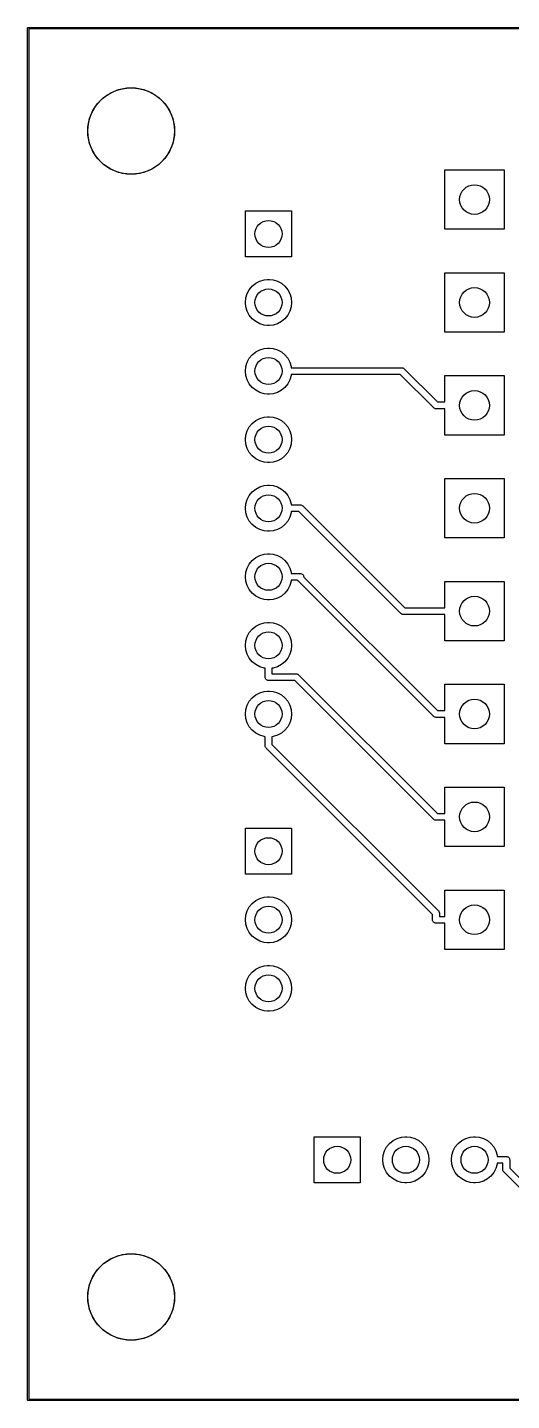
# Model space of a CAD drawing. Extents: x 47 to 146.1, y -90.2 to -39.3.
# Drawn here: x 47 to 64.9, y -90.2 to -39.3 of the extents above; entities that cross this region are included whole.
import ezdxf

# ---------------------------------------------------------------- set-up
doc = ezdxf.new("R2010")
doc.units = 0
doc.header["$MEASUREMENT"] = 0
doc.layers.add('BLACK', color=7, linetype='CONTINUOUS')

msp = doc.modelspace()

# ---------------------------------------------------------------- linework, layer by layer
at = {"layer": 'BLACK', "linetype": 'CONTINUOUS'}
for p, q in [((46.9649, -39.37), (46.9654, -39.3651)), ((46.965, -39.3712), (46.9649, -39.37)), ((46.965, -90.1688), (46.965, -39.3712)), ((46.9654, -39.3651), (46.9668, -39.3604)), ((46.9668, -39.3604), (46.9691, -39.356)), ((46.9691, -39.356), (46.9722, -39.3522)), ((46.9722, -39.3522), (46.976, -39.3491)), ((46.976, -39.3491), (46.9804, -39.3468)), ((46.9804, -39.3468), (46.9851, -39.3454)), ((46.9851, -39.3454), (46.9888, -39.345)), ((46.9888, -39.345), (46.99, -39.3449)), ((46.9888, -39.345), (46.9888, -39.345)), ((46.99, -39.3449), (46.9912, -39.345)), ((46.9912, -39.345), (146.049, -39.345)), ((47.015, -39.395), (47.015, -90.145)), ((146.025, -39.395), (47.015, -39.395)), ((50.0421, -41.7621), (50.3333, -41.6415)), ((50.3333, -41.6415), (50.6424, -41.58)), ((50.6424, -41.58), (50.9576, -41.58)), ((50.9576, -41.58), (51.2667, -41.6415)), ((51.2667, -41.6415), (51.5579, -41.7621)), ((49.3821, -42.4221), (49.5572, -42.1601)), ((49.5572, -42.1601), (49.7801, -41.9372)), ((49.7801, -41.9372), (50.0421, -41.7621)), ((51.5579, -41.7621), (51.8199, -41.9372)), ((51.8199, -41.9372), (52.0428, -42.1601)), ((52.0428, -42.1601), (52.2179, -42.4221)), ((49.2, -43.0224), (49.2615, -42.7133)), ((49.2615, -42.7133), (49.3821, -42.4221)), ((52.2179, -42.4221), (52.3385, -42.7133)), ((52.3385, -42.7133), (52.4, -43.0224)), ((49.2, -43.3376), (49.2, -43.0224)), ((52.4, -43.0224), (52.4, -43.3376)), ((49.2615, -43.6467), (49.2, -43.3376)), ((49.3821, -43.9379), (49.2615, -43.6467)), ((52.3385, -43.6467), (52.2179, -43.9379)), ((52.4, -43.3376), (52.3385, -43.6467)), ((49.5572, -44.1999), (49.3821, -43.9379)), ((49.7801, -44.4228), (49.5572, -44.1999)), ((52.0428, -44.1999), (51.8199, -44.4228)), ((52.2179, -43.9379), (52.0428, -44.1999)), ((50.0421, -44.5979), (49.7801, -44.4228)), ((50.3333, -44.7185), (50.0421, -44.5979)), ((50.6424, -44.78), (50.3333, -44.7185)), ((51.2667, -44.7185), (50.9576, -44.78)), ((51.5579, -44.5979), (51.2667, -44.7185)), ((51.8199, -44.4228), (51.5579, -44.5979)), ((62.4, -46.82), (62.4, -44.62)), ((62.4, -44.62), (64.6, -44.62)), ((64.6, -44.62), (64.6, -46.82)), ((50.9576, -44.78), (50.6424, -44.78)), ((55.03, -47.84), (55.03, -46.14)), ((55.03, -46.14), (56.73, -46.14)), ((56.73, -46.14), (56.73, -47.84)), ((64.6, -46.82), (62.4, -46.82)), ((56.73, -47.84), (55.03, -47.84)), ((55.4055, -48.8198), (55.5531, -48.7409)), ((55.5531, -48.7409), (55.7134, -48.6923)), ((55.7134, -48.6923), (55.8383, -48.68)), ((55.8383, -48.68), (55.9217, -48.68)), ((55.9217, -48.68), (56.0466, -48.6923)), ((56.0466, -48.6923), (56.2069, -48.7409)), ((56.2069, -48.7409), (56.3545, -48.8198)), ((62.4, -50.63), (62.4, -48.43)), ((62.4, -48.43), (64.6, -48.43)), ((64.6, -48.43), (64.6, -50.63)), ((55.0423, -49.3634), (55.0909, -49.2031)), ((55.0909, -49.2031), (55.1698, -49.0555)), ((55.1698, -49.0555), (55.2761, -48.9261)), ((55.2761, -48.9261), (55.4055, -48.8198)), ((56.3545, -48.8198), (56.4839, -48.9261)), ((56.4839, -48.9261), (56.5902, -49.0555)), ((56.5902, -49.0555), (56.6691, -49.2031)), ((56.6691, -49.2031), (56.7177, -49.3634)), ((55.0259, -49.53), (55.0423, -49.3634)), ((55.0423, -49.6966), (55.0259, -49.53)), ((55.0909, -49.8569), (55.0423, -49.6966)), ((56.7177, -49.6966), (56.6691, -49.8569)), ((56.7177, -49.3634), (56.7341, -49.53)), ((56.7341, -49.53), (56.7177, -49.6966)), ((55.1698, -50.0045), (55.0909, -49.8569)), ((55.2761, -50.1339), (55.1698, -50.0045)), ((55.4055, -50.2402), (55.2761, -50.1339)), ((55.5531, -50.3191), (55.4055, -50.2402)), ((55.7134, -50.3677), (55.5531, -50.3191)), ((56.2069, -50.3191), (56.0466, -50.3677)), ((56.3545, -50.2402), (56.2069, -50.3191)), ((56.4839, -50.1339), (56.3545, -50.2402)), ((56.5902, -50.0045), (56.4839, -50.1339)), ((56.6691, -49.8569), (56.5902, -50.0045)), ((55.8383, -50.38), (55.7134, -50.3677)), ((55.9217, -50.38), (55.8383, -50.38)), ((56.0466, -50.3677), (55.9217, -50.38)), ((64.6, -50.63), (62.4, -50.63)), ((55.4055, -51.3598), (55.5531, -51.2809)), ((55.5531, -51.2809), (55.7134, -51.2323)), ((55.7134, -51.2323), (55.8383, -51.22)), ((55.8383, -51.22), (55.9217, -51.22)), ((55.9217, -51.22), (56.0466, -51.2323)), ((56.0466, -51.2323), (56.2069, -51.2809)), ((56.2069, -51.2809), (56.3545, -51.3598)), ((55.0423, -51.9034), (55.0909, -51.7431)), ((55.0909, -51.7431), (55.1698, -51.5955)), ((55.1698, -51.5955), (55.2761, -51.4661)), ((55.2761, -51.4661), (55.4055, -51.3598)), ((56.3545, -51.3598), (56.4839, -51.4661)), ((56.4839, -51.4661), (56.5902, -51.5955)), ((56.5902, -51.5955), (56.6691, -51.7431)), ((56.6691, -51.7431), (56.7177, -51.9034)), ((55.0259, -52.07), (55.0423, -51.9034)), ((55.0423, -52.2366), (55.0259, -52.07)), ((55.0909, -52.3969), (55.0423, -52.2366)), ((56.7177, -52.2366), (56.6691, -52.3969)), ((56.7177, -51.9034), (56.7218, -51.945)), ((56.7218, -52.195), (56.7177, -52.2366)), ((56.7218, -51.945), (60.7986, -51.945)), ((60.7529, -52.195), (56.7218, -52.195)), ((61.982, -53.4241), (60.7529, -52.195)), ((60.7986, -51.945), (60.8047, -51.9444)), ((60.8047, -51.9444), (60.8108, -51.945)), ((60.8108, -51.945), (60.8108, -51.945)), ((60.8108, -51.945), (60.8292, -51.9468)), ((60.8292, -51.9468), (60.8528, -51.954)), ((60.8528, -51.954), (60.8745, -51.9656)), ((60.8745, -51.9656), (60.8935, -51.9812)), ((60.8935, -51.9812), (60.8974, -51.986)), ((60.8974, -51.986), (62.1265, -53.215)), ((62.4, -53.215), (62.4, -52.24)), ((62.4, -52.24), (64.6, -52.24)), ((64.6, -52.24), (64.6, -54.44)), ((55.1698, -52.5445), (55.0909, -52.3969)), ((55.2761, -52.6739), (55.1698, -52.5445)), ((55.4055, -52.7802), (55.2761, -52.6739)), ((55.5531, -52.8591), (55.4055, -52.7802)), ((55.7134, -52.9077), (55.5531, -52.8591)), ((56.2069, -52.8591), (56.0466, -52.9077)), ((56.3545, -52.7802), (56.2069, -52.8591)), ((56.4839, -52.6739), (56.3545, -52.7802)), ((56.5902, -52.5445), (56.4839, -52.6739)), ((56.6691, -52.3969), (56.5902, -52.5445)), ((55.8383, -52.92), (55.7134, -52.9077)), ((55.9217, -52.92), (55.8383, -52.92)), ((56.0466, -52.9077), (55.9217, -52.92)), ((62.1265, -53.215), (62.4, -53.215)), ((55.2761, -54.0061), (55.4055, -53.8998)), ((55.4055, -53.8998), (55.5531, -53.8209)), ((55.5531, -53.8209), (55.7134, -53.7723)), ((55.7134, -53.7723), (55.8383, -53.76)), ((55.8383, -53.76), (55.9217, -53.76)), ((55.9217, -53.76), (56.0466, -53.7723)), ((56.0466, -53.7723), (56.2069, -53.8209)), ((56.2069, -53.8209), (56.3545, -53.8998)), ((56.3545, -53.8998), (56.4839, -54.0061)), ((61.9859, -53.4288), (61.982, -53.4241)), ((61.9906, -53.4327), (61.9859, -53.4288)), ((62.0024, -53.4424), (61.9906, -53.4327)), ((61.9906, -53.4327), (61.9906, -53.4327)), ((62.0049, -53.4444), (62.0024, -53.4424)), ((62.0266, -53.456), (62.0049, -53.4444)), ((62.0502, -53.4632), (62.0266, -53.456)), ((62.0686, -53.465), (62.0502, -53.4632)), ((62.0747, -53.4656), (62.0686, -53.465)), ((62.0686, -53.465), (62.0686, -53.465)), ((62.0808, -53.465), (62.0747, -53.4656)), ((62.4, -53.465), (62.0808, -53.465)), ((62.4, -54.44), (62.4, -53.465)), ((55.0423, -54.4434), (55.0909, -54.2831)), ((55.0909, -54.2831), (55.1698, -54.1355)), ((55.1698, -54.1355), (55.2761, -54.0061)), ((56.4839, -54.0061), (56.5902, -54.1355)), ((56.5902, -54.1355), (56.6691, -54.2831)), ((56.6691, -54.2831), (56.7177, -54.4434)), ((55.0259, -54.61), (55.0423, -54.4434)), ((55.0423, -54.7766), (55.0259, -54.61)), ((55.0909, -54.9369), (55.0423, -54.7766)), ((56.7177, -54.7766), (56.6691, -54.9369)), ((56.7177, -54.4434), (56.7341, -54.61)), ((56.7341, -54.61), (56.7177, -54.7766)), ((64.6, -54.44), (62.4, -54.44)), ((55.1698, -55.0845), (55.0909, -54.9369)), ((55.2761, -55.2139), (55.1698, -55.0845)), ((55.4055, -55.3202), (55.2761, -55.2139)), ((55.5531, -55.3991), (55.4055, -55.3202)), ((55.7134, -55.4477), (55.5531, -55.3991)), ((56.2069, -55.3991), (56.0466, -55.4477)), ((56.3545, -55.3202), (56.2069, -55.3991)), ((56.4839, -55.2139), (56.3545, -55.3202)), ((56.5902, -55.0845), (56.4839, -55.2139)), ((56.6691, -54.9369), (56.5902, -55.0845)), ((55.8383, -55.46), (55.7134, -55.4477)), ((55.9217, -55.46), (55.8383, -55.46)), ((56.0466, -55.4477), (55.9217, -55.46)), ((55.2761, -56.5461), (55.4055, -56.4398)), ((55.4055, -56.4398), (55.5531, -56.3609)), ((55.5531, -56.3609), (55.7134, -56.3123)), ((55.7134, -56.3123), (55.8383, -56.3)), ((55.8383, -56.3), (55.9217, -56.3)), ((55.9217, -56.3), (56.0466, -56.3123)), ((56.0466, -56.3123), (56.2069, -56.3609)), ((56.2069, -56.3609), (56.3545, -56.4398)), ((56.3545, -56.4398), (56.4839, -56.5461)), ((62.4, -58.25), (62.4, -56.05)), ((62.4, -56.05), (64.6, -56.05)), ((64.6, -56.05), (64.6, -58.25)), ((55.0423, -56.9834), (55.0909, -56.8231)), ((55.0909, -56.8231), (55.1698, -56.6755)), ((55.1698, -56.6755), (55.2761, -56.5461)), ((56.4839, -56.5461), (56.5902, -56.6755)), ((56.5902, -56.6755), (56.6691, -56.8231)), ((56.6691, -56.8231), (56.7177, -56.9834)), ((55.0259, -57.15), (55.0423, -56.9834)), ((55.0423, -57.3166), (55.0259, -57.15)), ((55.0909, -57.4769), (55.0423, -57.3166)), ((56.7177, -57.3166), (56.6691, -57.4769)), ((56.7177, -56.9834), (56.7218, -57.025)), ((56.7218, -57.275), (56.7177, -57.3166)), ((56.7218, -57.025), (57.0492, -57.025)), ((57.0035, -57.275), (56.7218, -57.275)), ((60.7726, -61.0441), (57.0035, -57.275)), ((57.0492, -57.025), (57.0553, -57.0244)), ((57.0553, -57.0244), (57.0614, -57.025)), ((57.0614, -57.025), (57.0614, -57.025)), ((57.0614, -57.025), (57.0798, -57.0268)), ((57.0798, -57.0268), (57.1034, -57.034)), ((57.1034, -57.034), (57.1251, -57.0456)), ((57.1251, -57.0456), (57.1441, -57.0612)), ((57.1441, -57.0612), (57.148, -57.066)), ((57.148, -57.066), (60.9171, -60.835)), ((55.1698, -57.6245), (55.0909, -57.4769)), ((55.2761, -57.7539), (55.1698, -57.6245)), ((55.4055, -57.8602), (55.2761, -57.7539)), ((55.5531, -57.9391), (55.4055, -57.8602)), ((55.7134, -57.9877), (55.5531, -57.9391)), ((56.2069, -57.9391), (56.0466, -57.9877)), ((56.3545, -57.8602), (56.2069, -57.9391)), ((56.4839, -57.7539), (56.3545, -57.8602)), ((56.5902, -57.6245), (56.4839, -57.7539)), ((56.6691, -57.4769), (56.5902, -57.6245)), ((55.8383, -58), (55.7134, -57.9877)), ((55.9217, -58), (55.8383, -58)), ((56.0466, -57.9877), (55.9217, -58)), ((64.6, -58.25), (62.4, -58.25)), ((55.2761, -59.0861), (55.4055, -58.9798)), ((55.4055, -58.9798), (55.5531, -58.9009)), ((55.5531, -58.9009), (55.7134, -58.8523)), ((55.7134, -58.8523), (55.8383, -58.84)), ((55.8383, -58.84), (55.9217, -58.84)), ((55.9217, -58.84), (56.0466, -58.8523)), ((56.0466, -58.8523), (56.2069, -58.9009)), ((56.2069, -58.9009), (56.3545, -58.9798)), ((56.3545, -58.9798), (56.4839, -59.0861)), ((55.0423, -59.5234), (55.0909, -59.3631)), ((55.0909, -59.3631), (55.1698, -59.2155)), ((55.1698, -59.2155), (55.2761, -59.0861)), ((56.4839, -59.0861), (56.5902, -59.2155)), ((56.5902, -59.2155), (56.6691, -59.3631)), ((56.6691, -59.3631), (56.7177, -59.5234)), ((55.0259, -59.69), (55.0423, -59.5234)), ((55.0423, -59.8566), (55.0259, -59.69)), ((55.0909, -60.0169), (55.0423, -59.8566)), ((56.7177, -59.8566), (56.6691, -60.0169)), ((56.7177, -59.5234), (56.7218, -59.565)), ((56.7218, -59.815), (56.7177, -59.8566)), ((56.7218, -59.565), (57.0492, -59.565)), ((56.948, -59.815), (56.7218, -59.815)), ((56.9509, -59.8204), (56.948, -59.815)), ((56.9665, -59.8394), (56.9509, -59.8204)), ((56.9713, -59.8433), (56.9665, -59.8394)), ((61.982, -64.8541), (56.9713, -59.8433)), ((57.0492, -59.565), (57.0553, -59.5644)), ((57.0553, -59.5644), (57.0614, -59.565)), ((57.0614, -59.565), (57.0798, -59.5668)), ((57.0798, -59.5668), (57.1034, -59.574)), ((57.1034, -59.574), (57.1251, -59.5856)), ((57.1251, -59.5856), (57.1441, -59.6012)), ((57.1441, -59.6012), (57.1597, -59.6202)), ((57.1597, -59.6202), (57.1713, -59.6419)), ((57.1713, -59.6419), (57.1785, -59.6655)), ((57.1785, -59.6655), (57.1809, -59.69)), ((57.1809, -59.69), (57.1803, -59.6961)), ((57.1803, -59.6961), (57.1803, -59.6988)), ((57.1803, -59.6988), (62.1265, -64.645)), ((62.4, -60.835), (62.4, -59.86)), ((62.4, -59.86), (64.6, -59.86)), ((64.6, -59.86), (64.6, -62.06)), ((55.1698, -60.1645), (55.0909, -60.0169)), ((55.2761, -60.2939), (55.1698, -60.1645)), ((55.4055, -60.4002), (55.2761, -60.2939)), ((55.5531, -60.4791), (55.4055, -60.4002)), ((55.7134, -60.5277), (55.5531, -60.4791)), ((56.2069, -60.4791), (56.0466, -60.5277)), ((56.3545, -60.4002), (56.2069, -60.4791)), ((56.4839, -60.2939), (56.3545, -60.4002)), ((56.5902, -60.1645), (56.4839, -60.2939)), ((56.6691, -60.0169), (56.5902, -60.1645)), ((55.8383, -60.54), (55.7134, -60.5277)), ((55.9217, -60.54), (55.8383, -60.54)), ((56.0466, -60.5277), (55.9217, -60.54)), ((60.9171, -60.835), (62.4, -60.835)), ((55.2761, -61.6261), (55.4055, -61.5198)), ((55.4055, -61.5198), (55.5531, -61.4409)), ((55.5531, -61.4409), (55.7134, -61.3923)), ((55.7134, -61.3923), (55.8383, -61.38)), ((55.8383, -61.38), (55.9217, -61.38)), ((55.9217, -61.38), (56.0466, -61.3923)), ((56.0466, -61.3923), (56.2069, -61.4409)), ((56.2069, -61.4409), (56.3545, -61.5198)), ((56.3545, -61.5198), (56.4839, -61.6261)), ((60.7765, -61.0488), (60.7726, -61.0441)), ((60.7812, -61.0527), (60.7765, -61.0488)), ((60.7955, -61.0644), (60.7812, -61.0527)), ((60.8172, -61.076), (60.7955, -61.0644)), ((60.8408, -61.0832), (60.8172, -61.076)), ((60.8592, -61.085), (60.8408, -61.0832)), ((60.8653, -61.0856), (60.8592, -61.085)), ((60.8592, -61.085), (60.8592, -61.085)), ((60.8714, -61.085), (60.8653, -61.0856)), ((62.4, -61.085), (60.8714, -61.085)), ((62.4, -62.06), (62.4, -61.085)), ((55.0423, -62.0634), (55.0909, -61.9031)), ((55.0909, -61.9031), (55.1698, -61.7555)), ((55.1698, -61.7555), (55.2761, -61.6261)), ((56.4839, -61.6261), (56.5902, -61.7555)), ((56.5902, -61.7555), (56.6691, -61.9031)), ((56.6691, -61.9031), (56.7177, -62.0634)), ((55.0259, -62.23), (55.0423, -62.0634)), ((55.0423, -62.3966), (55.0259, -62.23)), ((55.0909, -62.5569), (55.0423, -62.3966)), ((56.7177, -62.3966), (56.6691, -62.5569)), ((56.7177, -62.0634), (56.7341, -62.23)), ((56.7341, -62.23), (56.7177, -62.3966)), ((64.6, -62.06), (62.4, -62.06)), ((55.1698, -62.7045), (55.0909, -62.5569)), ((55.2761, -62.8339), (55.1698, -62.7045)), ((55.4055, -62.9402), (55.2761, -62.8339)), ((55.5531, -63.0191), (55.4055, -62.9402)), ((55.7134, -63.0677), (55.5531, -63.0191)), ((56.2069, -63.0191), (56.0466, -63.0677)), ((56.3545, -62.9402), (56.2069, -63.0191)), ((56.4839, -62.8339), (56.3545, -62.9402)), ((56.5902, -62.7045), (56.4839, -62.8339)), ((56.6691, -62.5569), (56.5902, -62.7045)), ((55.755, -63.0718), (55.7134, -63.0677)), ((55.7544, -63.4053), (55.755, -63.3992)), ((55.7568, -63.4298), (55.7544, -63.4053)), ((55.755, -63.3992), (55.755, -63.0718)), ((55.764, -63.4534), (55.7568, -63.4298)), ((55.7756, -63.4751), (55.764, -63.4534)), ((55.7912, -63.4941), (55.7756, -63.4751)), ((55.8102, -63.5097), (55.7912, -63.4941)), ((55.8319, -63.5213), (55.8102, -63.5097)), ((55.8555, -63.5285), (55.8319, -63.5213)), ((55.88, -63.5309), (55.8555, -63.5285)), ((55.8861, -63.5303), (55.88, -63.5309)), ((56.8482, -63.5303), (55.8861, -63.5303)), ((56.0466, -63.0677), (56.005, -63.0718)), ((56.005, -63.0718), (56.005, -63.2803)), ((56.005, -63.2803), (56.8939, -63.2803)), ((61.982, -68.6641), (56.8482, -63.5303)), ((56.8939, -63.2803), (56.9, -63.2797)), ((56.9, -63.2797), (56.9061, -63.2803)), ((56.9061, -63.2803), (56.9061, -63.2803)), ((56.9061, -63.2803), (56.9245, -63.2821)), ((56.9245, -63.2821), (56.9481, -63.2893)), ((56.9481, -63.2893), (56.9698, -63.3009)), ((56.9698, -63.3009), (56.9888, -63.3165)), ((56.9888, -63.3165), (56.9927, -63.3213)), ((56.9927, -63.3213), (62.1265, -68.455)), ((55.2761, -64.1661), (55.4055, -64.0598)), ((55.4055, -64.0598), (55.5531, -63.9809)), ((55.5531, -63.9809), (55.7134, -63.9323)), ((55.7134, -63.9323), (55.8383, -63.92)), ((55.8383, -63.92), (55.9217, -63.92)), ((55.9217, -63.92), (56.0466, -63.9323)), ((56.0466, -63.9323), (56.2069, -63.9809)), ((56.2069, -63.9809), (56.3545, -64.0598)), ((56.3545, -64.0598), (56.4839, -64.1661)), ((62.4, -64.645), (62.4, -63.67)), ((62.4, -63.67), (64.6, -63.67)), ((64.6, -63.67), (64.6, -65.87)), ((55.0423, -64.6034), (55.0909, -64.4431)), ((55.0909, -64.4431), (55.1698, -64.2955)), ((55.1698, -64.2955), (55.2761, -64.1661)), ((56.4839, -64.1661), (56.5902, -64.2955)), ((56.5902, -64.2955), (56.6691, -64.4431)), ((56.6691, -64.4431), (56.7177, -64.6034)), ((55.0259, -64.77), (55.0423, -64.6034)), ((55.0423, -64.9366), (55.0259, -64.77)), ((55.0909, -65.0969), (55.0423, -64.9366)), ((56.7177, -64.9366), (56.6691, -65.0969)), ((56.7177, -64.6034), (56.7341, -64.77)), ((56.7341, -64.77), (56.7177, -64.9366)), ((61.9859, -64.8588), (61.982, -64.8541)), ((61.9906, -64.8627), (61.9859, -64.8588)), ((62.0049, -64.8744), (61.9906, -64.8627)), ((61.9906, -64.8627), (61.9906, -64.8627)), ((62.0266, -64.886), (62.0049, -64.8744)), ((62.0502, -64.8932), (62.0266, -64.886)), ((62.0686, -64.895), (62.0502, -64.8932)), ((62.0747, -64.8956), (62.0686, -64.895)), ((62.0686, -64.895), (62.0686, -64.895)), ((62.0808, -64.895), (62.0747, -64.8956)), ((62.4, -64.895), (62.0808, -64.895)), ((62.1265, -64.645), (62.4, -64.645)), ((62.4, -65.87), (62.4, -64.895)), ((55.1698, -65.2445), (55.0909, -65.0969)), ((55.2761, -65.3739), (55.1698, -65.2445)), ((55.4055, -65.4802), (55.2761, -65.3739)), ((55.5531, -65.5591), (55.4055, -65.4802)), ((55.7134, -65.6077), (55.5531, -65.5591)), ((56.2069, -65.5591), (56.0466, -65.6077)), ((56.3545, -65.4802), (56.2069, -65.5591)), ((56.4839, -65.3739), (56.3545, -65.4802)), ((56.5902, -65.2445), (56.4839, -65.3739)), ((56.6691, -65.0969), (56.5902, -65.2445)), ((55.755, -65.6118), (55.7134, -65.6077)), ((55.7544, -65.9453), (55.755, -65.9392)), ((55.755, -65.9514), (55.7544, -65.9453)), ((55.755, -65.9392), (55.755, -65.6118)), ((55.7568, -65.9698), (55.755, -65.9514)), ((55.755, -65.9514), (55.755, -65.9514)), ((55.764, -65.9934), (55.7568, -65.9698)), ((55.7756, -66.0151), (55.764, -65.9934)), ((55.7912, -66.0341), (55.7756, -66.0151)), ((55.796, -66.038), (55.7912, -66.0341)), ((61.9497, -72.1918), (55.796, -66.038)), ((56.0466, -65.6077), (56.005, -65.6118)), ((56.005, -65.6118), (56.005, -65.8935)), ((56.005, -65.8935), (62.1588, -72.0473)), ((64.6, -65.87), (62.4, -65.87)), ((62.4, -68.455), (62.4, -67.48)), ((62.4, -67.48), (64.6, -67.48)), ((64.6, -67.48), (64.6, -69.68)), ((62.1265, -68.455), (62.4, -68.455)), ((55.03, -70.7), (55.03, -69)), ((55.03, -69), (56.73, -69)), ((56.73, -69), (56.73, -70.7)), ((61.9859, -68.6688), (61.982, -68.6641)), ((61.9906, -68.6727), (61.9859, -68.6688)), ((62.0049, -68.6844), (61.9906, -68.6727)), ((62.0266, -68.696), (62.0049, -68.6844)), ((62.0502, -68.7032), (62.0266, -68.696)), ((62.0686, -68.705), (62.0502, -68.7032)), ((62.0747, -68.7056), (62.0686, -68.705)), ((62.0686, -68.705), (62.0686, -68.705)), ((62.0808, -68.705), (62.0747, -68.7056)), ((62.4, -68.705), (62.0808, -68.705)), ((62.4, -69.68), (62.4, -68.705)), ((64.6, -69.68), (62.4, -69.68)), ((56.73, -70.7), (55.03, -70.7)), ((55.2761, -71.7861), (55.4055, -71.6798)), ((55.4055, -71.6798), (55.5531, -71.6009)), ((55.5531, -71.6009), (55.7134, -71.5523)), ((55.7134, -71.5523), (55.8383, -71.54)), ((55.8383, -71.54), (55.9217, -71.54)), ((55.9217, -71.54), (56.0466, -71.5523)), ((56.0466, -71.5523), (56.2069, -71.6009)), ((56.2069, -71.6009), (56.3545, -71.6798)), ((56.3545, -71.6798), (56.4839, -71.7861)), ((62.4, -72.265), (62.4, -71.29)), ((62.4, -71.29), (64.6, -71.29)), ((64.6, -71.29), (64.6, -73.49)), ((55.0423, -72.2234), (55.0909, -72.0631)), ((55.0909, -72.0631), (55.1698, -71.9155)), ((55.1698, -71.9155), (55.2761, -71.7861)), ((56.4839, -71.7861), (56.5902, -71.9155)), ((56.5902, -71.9155), (56.6691, -72.0631)), ((56.6691, -72.0631), (56.7177, -72.2234)), ((61.9497, -72.3839), (61.9497, -72.1918)), ((62.1588, -72.0473), (62.1635, -72.0512)), ((62.1635, -72.0512), (62.1674, -72.0559)), ((62.1674, -72.0559), (62.1791, -72.0702)), ((62.1791, -72.0702), (62.1907, -72.0919)), ((62.1907, -72.0919), (62.1979, -72.1155)), ((62.1979, -72.1155), (62.1997, -72.1339)), ((62.1997, -72.1339), (62.1997, -72.1339)), ((62.1997, -72.1339), (62.2003, -72.14)), ((62.2003, -72.14), (62.1997, -72.1461)), ((62.1997, -72.1461), (62.1997, -72.265)), ((55.0259, -72.39), (55.0423, -72.2234)), ((55.0423, -72.5566), (55.0259, -72.39)), ((55.0909, -72.7169), (55.0423, -72.5566)), ((56.7177, -72.5566), (56.6691, -72.7169)), ((56.7177, -72.2234), (56.7341, -72.39)), ((56.7341, -72.39), (56.7177, -72.5566)), ((61.9491, -72.39), (61.9497, -72.3839)), ((61.9515, -72.4145), (61.9491, -72.39)), ((61.9587, -72.4381), (61.9515, -72.4145)), ((61.9703, -72.4598), (61.9587, -72.4381)), ((61.9859, -72.4788), (61.9703, -72.4598)), ((62.0049, -72.4944), (61.9859, -72.4788)), ((62.0266, -72.506), (62.0049, -72.4944)), ((62.0502, -72.5132), (62.0266, -72.506)), ((62.0747, -72.5156), (62.0502, -72.5132)), ((62.0808, -72.515), (62.0747, -72.5156)), ((62.4, -72.515), (62.0808, -72.515)), ((62.1997, -72.265), (62.4, -72.265)), ((62.4, -73.49), (62.4, -72.515)), ((55.1698, -72.8645), (55.0909, -72.7169)), ((55.2761, -72.9939), (55.1698, -72.8645)), ((55.4055, -73.1002), (55.2761, -72.9939)), ((55.5531, -73.1791), (55.4055, -73.1002)), ((55.7134, -73.2277), (55.5531, -73.1791)), ((56.2069, -73.1791), (56.0466, -73.2277)), ((56.3545, -73.1002), (56.2069, -73.1791)), ((56.4839, -72.9939), (56.3545, -73.1002)), ((56.5902, -72.8645), (56.4839, -72.9939)), ((56.6691, -72.7169), (56.5902, -72.8645)), ((55.8383, -73.24), (55.7134, -73.2277)), ((55.9217, -73.24), (55.8383, -73.24)), ((56.0466, -73.2277), (55.9217, -73.24)), ((64.6, -73.49), (62.4, -73.49)), ((55.2761, -74.3261), (55.4055, -74.2198)), ((55.4055, -74.2198), (55.5531, -74.1409)), ((55.5531, -74.1409), (55.7134, -74.0923)), ((55.7134, -74.0923), (55.8383, -74.08)), ((55.8383, -74.08), (55.9217, -74.08)), ((55.9217, -74.08), (56.0466, -74.0923)), ((56.0466, -74.0923), (56.2069, -74.1409)), ((56.2069, -74.1409), (56.3545, -74.2198)), ((56.3545, -74.2198), (56.4839, -74.3261)), ((55.0423, -74.7634), (55.0909, -74.6031)), ((55.0909, -74.6031), (55.1698, -74.4555)), ((55.1698, -74.4555), (55.2761, -74.3261)), ((56.4839, -74.3261), (56.5902, -74.4555)), ((56.5902, -74.4555), (56.6691, -74.6031)), ((56.6691, -74.6031), (56.7177, -74.7634)), ((55.0259, -74.93), (55.0423, -74.7634)), ((55.0423, -75.0966), (55.0259, -74.93)), ((55.0909, -75.2569), (55.0423, -75.0966)), ((55.1698, -75.4045), (55.0909, -75.2569)), ((56.6691, -75.2569), (56.5902, -75.4045)), ((56.7177, -75.0966), (56.6691, -75.2569)), ((56.7177, -74.7634), (56.7341, -74.93)), ((56.7341, -74.93), (56.7177, -75.0966)), ((55.2761, -75.5339), (55.1698, -75.4045)), ((55.4055, -75.6402), (55.2761, -75.5339)), ((55.5531, -75.7191), (55.4055, -75.6402)), ((55.7134, -75.7677), (55.5531, -75.7191)), ((56.2069, -75.7191), (56.0466, -75.7677)), ((56.3545, -75.6402), (56.2069, -75.7191)), ((56.4839, -75.5339), (56.3545, -75.6402)), ((56.5902, -75.4045), (56.4839, -75.5339)), ((55.8383, -75.78), (55.7134, -75.7677)), ((55.9217, -75.78), (55.8383, -75.78)), ((56.0466, -75.7677), (55.9217, -75.78)), ((57.57, -82.13), (57.57, -80.43)), ((57.57, -80.43), (59.27, -80.43)), ((59.27, -80.43), (59.27, -82.13)), ((60.1709, -80.9531), (60.2498, -80.8055)), ((60.2498, -80.8055), (60.3561, -80.6761)), ((60.3561, -80.6761), (60.4855, -80.5698)), ((60.4855, -80.5698), (60.6331, -80.4909)), ((60.6331, -80.4909), (60.7934, -80.4423)), ((60.7934, -80.4423), (60.9183, -80.43)), ((60.9183, -80.43), (61.0017, -80.43)), ((61.0017, -80.43), (61.1266, -80.4423)), ((61.1266, -80.4423), (61.2869, -80.4909)), ((61.2869, -80.4909), (61.4345, -80.5698)), ((61.4345, -80.5698), (61.5639, -80.6761)), ((61.5639, -80.6761), (61.6702, -80.8055)), ((61.6702, -80.8055), (61.7491, -80.9531)), ((62.7109, -80.9531), (62.7898, -80.8055)), ((62.7898, -80.8055), (62.8961, -80.6761)), ((62.8961, -80.6761), (63.0255, -80.5698)), ((63.0255, -80.5698), (63.1731, -80.4909)), ((63.1731, -80.4909), (63.3334, -80.4423)), ((63.3334, -80.4423), (63.4583, -80.43)), ((63.4583, -80.43), (63.5417, -80.43)), ((63.5417, -80.43), (63.6666, -80.4423)), ((63.6666, -80.4423), (63.8269, -80.4909)), ((63.8269, -80.4909), (63.9745, -80.5698)), ((63.9745, -80.5698), (64.1039, -80.6761)), ((64.1039, -80.6761), (64.2102, -80.8055)), ((64.2102, -80.8055), (64.2891, -80.9531)), ((60.1059, -81.28), (60.1223, -81.1134)), ((60.1223, -81.4466), (60.1059, -81.28)), ((60.1223, -81.1134), (60.1709, -80.9531)), ((61.7491, -80.9531), (61.7977, -81.1134)), ((61.7977, -81.1134), (61.8141, -81.28)), ((61.8141, -81.28), (61.7977, -81.4466)), ((62.6459, -81.28), (62.6623, -81.1134)), ((62.6623, -81.4466), (62.6459, -81.28)), ((62.6623, -81.1134), (62.7109, -80.9531)), ((64.2891, -80.9531), (64.3377, -81.1134)), ((64.3377, -81.1134), (64.3418, -81.155)), ((64.3418, -81.155), (64.6692, -81.155)), ((64.6692, -81.155), (64.6753, -81.1544)), ((64.6753, -81.1544), (64.6814, -81.155)), ((64.6814, -81.155), (64.6814, -81.155)), ((64.6814, -81.155), (64.6998, -81.1568)), ((64.6998, -81.1568), (64.7234, -81.164)), ((64.7234, -81.164), (64.7451, -81.1756)), ((64.7451, -81.1756), (64.7641, -81.1912)), ((64.7641, -81.1912), (64.7797, -81.2102)), ((64.7797, -81.2102), (64.7913, -81.2319)), ((64.7913, -81.2319), (64.7985, -81.2555)), ((64.7985, -81.2555), (64.8009, -81.28)), ((64.8009, -81.28), (64.8003, -81.2861)), ((64.8003, -81.2861), (64.8003, -81.5955)), ((60.1709, -81.6069), (60.1223, -81.4466)), ((60.2498, -81.7545), (60.1709, -81.6069)), ((60.3561, -81.8839), (60.2498, -81.7545)), ((61.6702, -81.7545), (61.5639, -81.8839)), ((61.7491, -81.6069), (61.6702, -81.7545)), ((61.7977, -81.4466), (61.7491, -81.6069)), ((62.7109, -81.6069), (62.6623, -81.4466)), ((62.7898, -81.7545), (62.7109, -81.6069)), ((62.8961, -81.8839), (62.7898, -81.7545)), ((64.2102, -81.7545), (64.1039, -81.8839)), ((64.2891, -81.6069), (64.2102, -81.7545)), ((64.3377, -81.4466), (64.2891, -81.6069)), ((64.3418, -81.405), (64.3377, -81.4466)), ((64.5503, -81.405), (64.3418, -81.405)), ((64.5497, -81.6473), (64.5503, -81.6412)), ((64.5521, -81.6718), (64.5497, -81.6473)), ((64.5503, -81.6412), (64.5503, -81.405)), ((64.5593, -81.6954), (64.5521, -81.6718)), ((64.5709, -81.7171), (64.5593, -81.6954)), ((64.5826, -81.7313), (64.5709, -81.7171)), ((64.5865, -81.7361), (64.5826, -81.7313)), ((64.5913, -81.74), (64.5865, -81.7361)), ((65.8909, -83.0397), (64.5913, -81.74)), ((64.8003, -81.5955), (66.0354, -82.8306)), ((59.27, -82.13), (57.57, -82.13)), ((60.4855, -81.9902), (60.3561, -81.8839)), ((60.6331, -82.0691), (60.4855, -81.9902)), ((60.7934, -82.1177), (60.6331, -82.0691)), ((60.9183, -82.13), (60.7934, -82.1177)), ((61.0017, -82.13), (60.9183, -82.13)), ((61.1266, -82.1177), (61.0017, -82.13)), ((61.2869, -82.0691), (61.1266, -82.1177)), ((61.4345, -81.9902), (61.2869, -82.0691)), ((61.5639, -81.8839), (61.4345, -81.9902)), ((63.0255, -81.9902), (62.8961, -81.8839)), ((63.1731, -82.0691), (63.0255, -81.9902)), ((63.3334, -82.1177), (63.1731, -82.0691)), ((63.4583, -82.13), (63.3334, -82.1177)), ((63.5417, -82.13), (63.4583, -82.13)), ((63.6666, -82.1177), (63.5417, -82.13)), ((63.8269, -82.0691), (63.6666, -82.1177)), ((63.9745, -81.9902), (63.8269, -82.0691)), ((64.1039, -81.8839), (63.9745, -81.9902)), ((50.0421, -84.9421), (50.3333, -84.8215)), ((50.3333, -84.8215), (50.6424, -84.76)), ((50.6424, -84.76), (50.9576, -84.76)), ((50.9576, -84.76), (51.2667, -84.8215)), ((51.2667, -84.8215), (51.5579, -84.9421)), ((49.3821, -85.6021), (49.5572, -85.3401)), ((49.5572, -85.3401), (49.7801, -85.1172)), ((49.7801, -85.1172), (50.0421, -84.9421)), ((51.5579, -84.9421), (51.8199, -85.1172)), ((51.8199, -85.1172), (52.0428, -85.3401)), ((52.0428, -85.3401), (52.2179, -85.6021)), ((49.2, -86.2024), (49.2615, -85.8933)), ((49.2615, -85.8933), (49.3821, -85.6021)), ((52.2179, -85.6021), (52.3385, -85.8933)), ((52.3385, -85.8933), (52.4, -86.2024)), ((49.2, -86.5176), (49.2, -86.2024)), ((52.4, -86.2024), (52.4, -86.5176)), ((49.2615, -86.8267), (49.2, -86.5176)), ((49.3821, -87.1179), (49.2615, -86.8267)), ((52.3385, -86.8267), (52.2179, -87.1179)), ((52.4, -86.5176), (52.3385, -86.8267)), ((49.5572, -87.3799), (49.3821, -87.1179)), ((49.7801, -87.6028), (49.5572, -87.3799)), ((52.0428, -87.3799), (51.8199, -87.6028)), ((52.2179, -87.1179), (52.0428, -87.3799)), ((50.0421, -87.7779), (49.7801, -87.6028)), ((50.3333, -87.8985), (50.0421, -87.7779)), ((50.6424, -87.96), (50.3333, -87.8985)), ((50.9576, -87.96), (50.6424, -87.96)), ((51.2667, -87.8985), (50.9576, -87.96)), ((51.5579, -87.7779), (51.2667, -87.8985)), ((51.8199, -87.6028), (51.5579, -87.7779)), ((46.9649, -90.17), (46.965, -90.1688)), ((46.9654, -90.1749), (46.9649, -90.17)), ((46.9668, -90.1796), (46.9654, -90.1749)), ((46.9691, -90.184), (46.9668, -90.1796)), ((46.9722, -90.1878), (46.9691, -90.184)), ((46.976, -90.1909), (46.9722, -90.1878)), ((46.9804, -90.1932), (46.976, -90.1909)), ((46.9851, -90.1946), (46.9804, -90.1932)), ((46.99, -90.1951), (46.9851, -90.1946)), ((46.9912, -90.195), (46.99, -90.1951)), ((146.049, -90.195), (46.9912, -90.195)), ((47.015, -90.145), (146.025, -90.145))]:
    msp.add_line(p, q, dxfattribs=at)
at = {"layer": 'BLACK'}
for centre, radius in [((50.8, -43.18), 1.6), ((50.8, -43.18), 1.6), ((63.5, -45.72), 0.55), ((63.5, -45.72), 0.55), ((55.88, -46.99), 0.5), ((55.88, -46.99), 0.5), ((55.88, -49.53), 0.5), ((55.88, -49.53), 0.5), ((63.5, -49.53), 0.55), ((63.5, -49.53), 0.55), ((55.88, -52.07), 0.5), ((55.88, -52.07), 0.5), ((63.5, -53.34), 0.55), ((63.5, -53.34), 0.55), ((55.88, -54.61), 0.5), ((55.88, -54.61), 0.5), ((55.88, -57.15), 0.5), ((55.88, -57.15), 0.5), ((63.5, -57.15), 0.55), ((63.5, -57.15), 0.55), ((55.88, -59.69), 0.5), ((55.88, -59.69), 0.5), ((63.5, -60.96), 0.55), ((63.5, -60.96), 0.55), ((55.88, -62.23), 0.5), ((55.88, -62.23), 0.5), ((55.88, -64.77), 0.5), ((55.88, -64.77), 0.5), ((63.5, -64.77), 0.55), ((63.5, -64.77), 0.55), ((63.5, -68.58), 0.55), ((63.5, -68.58), 0.55), ((55.88, -69.85), 0.5), ((55.88, -69.85), 0.5), ((55.88, -72.39), 0.5), ((55.88, -72.39), 0.5), ((63.5, -72.39), 0.55), ((63.5, -72.39), 0.55), ((55.88, -74.93), 0.5), ((55.88, -74.93), 0.5), ((58.42, -81.28), 0.5), ((58.42, -81.28), 0.5), ((60.96, -81.28), 0.5), ((60.96, -81.28), 0.5), ((63.5, -81.28), 0.5), ((63.5, -81.28), 0.5), ((50.8, -86.36), 1.6), ((50.8, -86.36), 1.6)]:
    msp.add_circle(centre, radius, dxfattribs=at)

doc.saveas('drawing.dxf')
